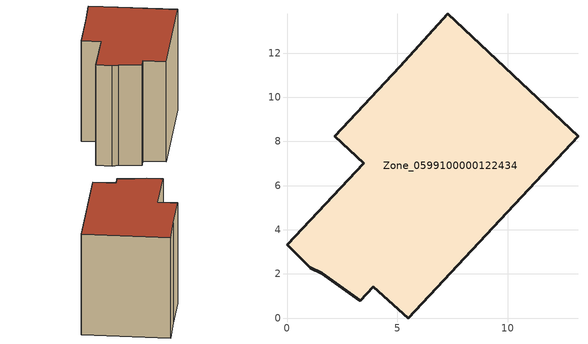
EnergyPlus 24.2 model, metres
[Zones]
Zone_0599100000122434
 floor ground (C_G): 3.31,0.78 1.57,2.04 1.06,2.29 0,3.32 3.47,7.01 2.16,8.24 5.1,11.38 7.27,13.77 13.18,8.23 5.48,0 3.91,1.43 z0
 wall outside (C_F): 13.18,8.23 7.27,13.77 5.1,11.38 2.16,8.24 3.47,7.01 0,3.32 1.06,2.29 1.57,2.04 3.31,0.78 3.91,1.43 5.48,0 13.18,8.23 z0:9.93
 roof outside (C_R): 1.57,2.04 3.31,0.78 3.91,1.43 5.48,0 13.18,8.23 7.27,13.77 5.1,11.38 2.16,8.24 3.47,7.01 0,3.32 1.06,2.29 z9.93
[BUILDING]
Pand.0599100000122434: North Axis=0; Terrain=City; Loads Convergence Tolerance Value=0.04; Temperature Convergence Tolerance Value=0.4; Solar Distribution=FullExterior; Maximum Number of Warmup Days=25; Minimum Number of Warmup Days=1
[Site:Location]
Rotterdam.The.Hague.AP_ZH_NLD Design_Conditions: Latitude=51.96; Longitude=4.45; Time Zone=1; Elevation=-4.5
[SITE:GROUNDTEMPERATURE:BUILDINGSURFACE]
18, 18, 18, 18, 18, 18, 18, 18, 18, 18, 18, 18
[MATERIAL] Thermal Absorptance=0.9; Solar Absorptance=0.7; Visible Absorptance=0.7
Name | Roughness | Thickness | Conductivity | Density | Specific Heat
G.D.1965 | MediumSmooth | 0.15 | 1 | 540 | 1210
F.D.1965 | Rough | 0.3 | 0.857143 | 1920 | 840
R.D.1965 | MediumRough | 0.2 | 0.08 | 1500 | 1000
[CONSTRUCTION]
C_G: G.D.1965
C_F: F.D.1965
C_R: R.D.1965
[ZONE]
Zone_0599100000122434: Type=1; Multiplier=1; Ceiling Height=Autocalculate; Volume=Autocalculate; Floor Area=autocalculate; Part of Total Floor Area=Yes
[ZONEINFILTRATION:DESIGNFLOWRATE]
Infil_Zone_0599100000122434: Zone or ZoneList or Space or SpaceList=Zone_0599100000122434; Schedule=AlwaysOn; Design Flow Rate Calculation Method=Flow/Area; Flow Rate per Floor Area=0.0042; Constant Term Coefficient=1; Temperature Term Coefficient=0; Velocity Term Coefficient=0; Velocity Squared Term Coefficient=0
[HVACTEMPLATE:ZONE:IDEALLOADSAIRSYSTEM]
Zone_0599100000122434: Maximum Heating Supply Air Temperature=50; Minimum Cooling Supply Air Temperature=13; Maximum Heating Supply Air Humidity Ratio=0.0156; Minimum Cooling Supply Air Humidity Ratio=0.0077; Heating Limit=NoLimit; Cooling Limit=NoLimit; Dehumidification Control Type=ConstantSensibleHeatRatio; Cooling Sensible Heat Ratio=0.7; Dehumidification Setpoint=60; Humidification Control Type=None; Humidification Setpoint=30; Outdoor Air Method=None; Outdoor Air Flow Rate per Person=0.00944; Outdoor Air Flow Rate per Zone Floor Area=0; Outdoor Air Flow Rate per Zone=0; Demand Controlled Ventilation Type=None; Outdoor Air Economizer Type=NoEconomizer; Heat Recovery Type=None; Sensible Heat Recovery Effectiveness=0.7; Latent Heat Recovery Effectiveness=0.65
[ZONECONTROL:THERMOSTAT]
ThermostatControl_Zone_0599100000122434: Zone or ZoneList=Zone_0599100000122434; Control Type Schedule=DualSetpointControlType; Control 1=Thermostat_Zone_0599100000122434; Temperature Difference Between Cutout And Setpoint=0
[THERMOSTATSETPOINT:DUALSETPOINT]
Thermostat_Zone_0599100000122434: Heating Setpoint Temperature Schedule=HeatingSetpoint_Zone_0599100000122434; Cooling Setpoint Temperature Schedule=CoolingSetpoint_Zone_0599100000122434
[SCHEDULE:COMPACT]
HeatingSetpoint_Zone_0599100000122434: Through: 12/31, For: AllDays, Until: 24:00, 21
CoolingSetpoint_Zone_0599100000122434: Through: 12/31, For: AllDays, Until: 24:00, 24
DualSetpointControlType: Through: 12/31, For: AllDays, Until: 24:00, 4
AlwaysOn: Through: 12/31, For: AllDays, Until: 24:00, 1
